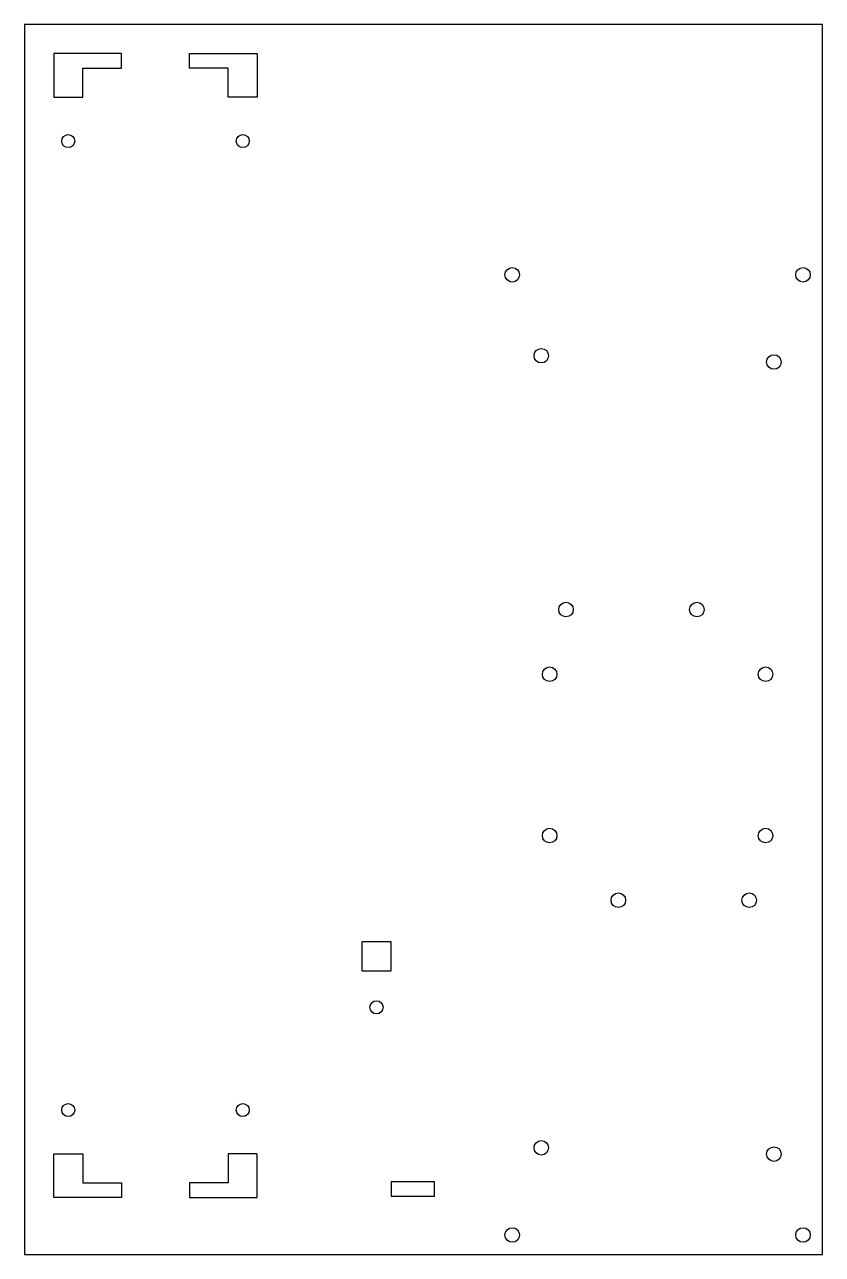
# Model space of a CAD drawing. Extents: x -27 to 138, y 48 to 302.
import ezdxf

# ---------------------------------------------------------------- set-up
doc = ezdxf.new("R2010")
doc.units = 0
doc.layers.add('BASE_PLATES', color=7, linetype='CONTINUOUS')
doc.layers.add('DEFAULT', color=7, linetype='CONTINUOUS')

msp = doc.modelspace()

# ---------------------------------------------------------------- linework, layer by layer
at = {"layer": 'BASE_PLATES'}
for points in [[(-15, 296.05), (-21, 296.05), (-21, 287.05), (-15, 287.05), (-15, 293.05), (-7, 293.05), (-7, 296.05), (-15.1, 296.05)], [(15, 296.05), (21, 296.05), (21, 287.05), (15, 287.05), (15, 293.05), (7, 293.05), (7, 296.05), (15.1, 296.05)], [(42.6, 106.7), (48.6, 106.7), (48.6, 112.7), (42.6, 112.7), (42.6, 106.7)], [(-15, 59.95), (-21, 59.95), (-21, 68.95), (-15, 68.95), (-15, 62.95), (-7, 62.95), (-7, 59.95), (-15.1, 59.95)], [(15, 59.95), (21, 59.95), (21, 68.95), (15, 68.95), (15, 62.95), (7, 62.95), (7, 59.95), (15.1, 59.95)], [(56.6, 60.2), (57.6, 60.2), (57.6, 63.2), (48.6, 63.2), (48.6, 60.2), (56.7, 60.2)]]:
    msp.add_lwpolyline(points, dxfattribs=at)
for centre in [(-18, 278), (18, 278), (-18, 78), (18, 78)]:
    msp.add_circle(centre, 1.35, dxfattribs=at)
at = {"layer": 'DEFAULT'}
msp.add_lwpolyline([(-27, 48.2), (137.6, 48.2), (137.6, 302.05), (-27, 302.05), (-27, 48.2)], dxfattribs=at)
for centre, radius in [((73.6, 250.4), 1.5), ((133.6, 250.4), 1.5), ((79.6, 233.7), 1.5), ((127.6, 232.4), 1.5), ((84.7, 181.3), 1.5), ((111.7, 181.3), 1.5), ((81.325, 167.95), 1.5), ((125.875, 167.95), 1.5), ((81.325, 134.65), 1.5), ((125.875, 134.65), 1.5), ((95.5, 121.3), 1.5), ((122.5, 121.3), 1.5), ((45.6, 99.2), 1.35), ((79.6, 70.2), 1.5), ((127.6, 68.9), 1.5), ((73.6, 52.2), 1.5), ((133.6, 52.2), 1.5)]:
    msp.add_circle(centre, radius, dxfattribs=at)

doc.saveas('drawing.dxf')
